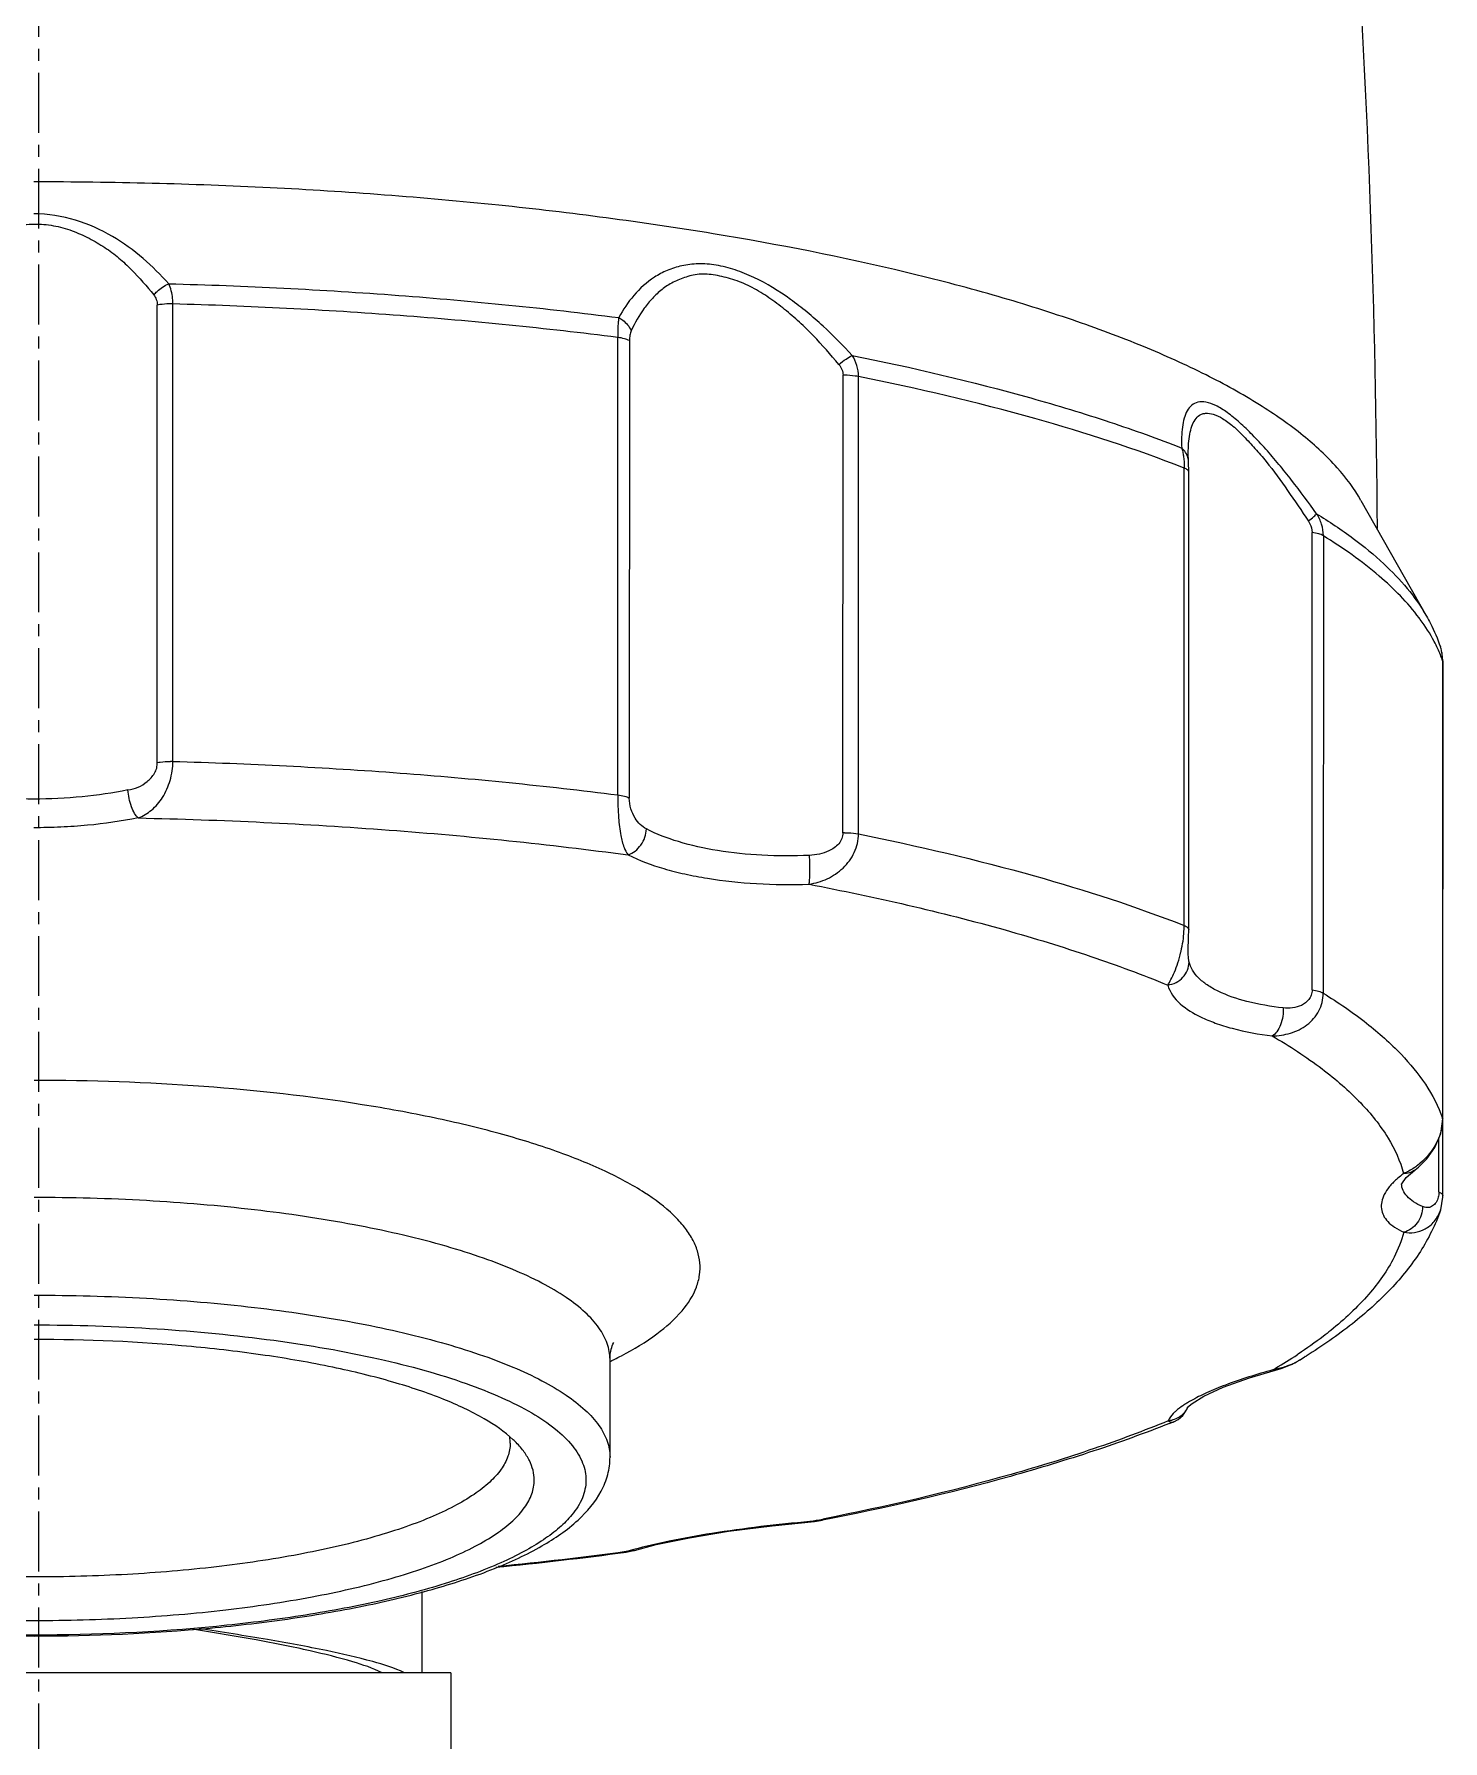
# Model space of a CAD drawing. Header units: millimetres. Extents: x 1035 to 2065, y 1005 to 1731.
# Drawn here: x 1744.28 to 1773.65, y 1383.72 to 1419.31 of the extents above; entities that cross this region are included whole.
import ezdxf

# ---------------------------------------------------------------- set-up
doc = ezdxf.new("R2010")
doc.units = ezdxf.units.MM
doc.linetypes.add('CENTER', pattern=[2, 1.25, -0.25, 0.25, -0.25])
doc.layers.add('center', color=1, linetype='CENTER')

msp = doc.modelspace()

# ---------------------------------------------------------------- linework, layer by layer
at = {"color": 9, "linetype": 'Continuous'}
for p, q in [((1746.85, 1404.125), (1746.851, 1413.663)), ((1747.175, 1404.148), (1747.176, 1413.686)), ((1756.449, 1403.449), (1756.45, 1412.987)), ((1756.692, 1412.922), (1756.691, 1403.384)), ((1761.145, 1402.661), (1761.146, 1412.199)), ((1761.468, 1402.635), (1761.469, 1412.173)), ((1768.259, 1400.726), (1768.26, 1410.264)), ((1770.924, 1399.383), (1770.925, 1408.921)), ((1771.159, 1408.853), (1771.158, 1399.315)), ((1773.647, 1406.246), (1773.646, 1396.708)), ((1773.649, 1406.232), (1773.647, 1406.246)), ((1773.646, 1396.708), (1773.648, 1396.694)), ((1773.567, 1395.17), (1773.567, 1396.297)), ((1756.294, 1391.637), (1756.309, 1391.644)), ((1770.634, 1391.789), (1770.619, 1391.779)), ((1770.177, 1391.46), (1770.103, 1391.459)), ((1760.719, 1388.324), (1760.457, 1388.297)), ((1760.463, 1388.289), (1760.457, 1388.297)), ((1756.686, 1387.684), (1756.624, 1387.676)), ((1756.686, 1387.684), (1756.625, 1387.659)), ((1756.8, 1387.697), (1756.686, 1387.684))]:
    msp.add_line(p, q, dxfattribs=at)
at = {"color": 7, "linetype": 'Continuous'}
for p, q in [((1768.348, 1410.409), (1768.343, 1410.568)), ((1768.344, 1410.562), (1768.344, 1410.57)), ((1768.348, 1410.409), (1768.348, 1410.409)), ((1768.35, 1410.358), (1768.348, 1410.409)), ((1768.353, 1410.21), (1768.35, 1410.358)), ((1768.352, 1400.644), (1768.353, 1410.21)), ((1771.943, 1409.591), (1773.307, 1407.179)), ((1773.598, 1406.542), (1773.599, 1406.539)), ((1773.649, 1406.232), (1773.628, 1406.434)), ((1773.648, 1396.694), (1773.649, 1406.232)), ((1768.343, 1400.206), (1768.35, 1400.477)), ((1768.35, 1400.477), (1768.352, 1400.644)), ((1768.342, 1400.149), (1768.343, 1400.206)), ((1773.65, 1395.092), (1773.651, 1396.694)), ((1772.888, 1395.471), (1773.067, 1395.626)), ((1773.071, 1395.629), (1773.067, 1395.626)), ((1773.605, 1394.797), (1773.65, 1395.059)), ((1773.65, 1395.059), (1773.65, 1395.092)), ((1773.6, 1394.786), (1773.604, 1394.797)), ((1756.289, 1389.643), (1756.289, 1391.678)), ((1769.623, 1391.296), (1770.279, 1391.49)), ((1770.279, 1391.49), (1770.508, 1391.58)), ((1770.508, 1391.58), (1770.674, 1391.671)), ((1770.674, 1391.671), (1770.658, 1391.661)), ((1770.675, 1391.671), (1770.658, 1391.661)), ((1770.177, 1391.46), (1770.177, 1391.46)), ((1768.329, 1390.679), (1768.33, 1390.68)), ((1768.043, 1390.38), (1768.044, 1390.381)), ((1760.55, 1388.298), (1760.722, 1388.324)), ((1760.722, 1388.325), (1760.719, 1388.324)), ((1756.624, 1387.658), (1756.753, 1387.684)), ((1756.753, 1387.684), (1756.8, 1387.697)), ((1756.8, 1387.697), (1756.8, 1387.697)), ((1752.373, 1385.146), (1752.373, 1386.841)), ((1752.974, 1385.146), (1735.774, 1385.146)), ((1752.974, 1385.146), (1752.974, 1374.734))]:
    msp.add_line(p, q, dxfattribs=at)
for points in [[(1773.071, 1395.629), (1773.142, 1395.686), (1773.316, 1395.859), (1773.482, 1396.095), (1773.605, 1396.388), (1773.648, 1396.694)], [(1772.792, 1395.338), (1772.794, 1395.342), (1772.888, 1395.471)], [(1768.33, 1390.68), (1768.422, 1390.762), (1768.669, 1390.913), (1769.071, 1391.097), (1769.623, 1391.296)], [(1768.043, 1390.38), (1768.133, 1390.427), (1768.228, 1390.509), (1768.289, 1390.591), (1768.319, 1390.651), (1768.332, 1390.682)], [(1756.8, 1387.697), (1757.251, 1387.816), (1757.946, 1387.961), (1758.761, 1388.095), (1759.667, 1388.211), (1760.55, 1388.298)]]:
    msp.add_lwpolyline(points, dxfattribs=at)
for centre, radius, start, end in [((1547.756, 1407.513), 224.536, 0.38043, 7.18149), ((1769.9, 1392.922), 1.471, 293.7628, 299.7746), ((1769.946, 1392.839), 1.376, 299.8278, 301.1778), ((1769.994, 1392.763), 1.287, 301.9122, 307), ((1764.039, 1402.594), 12.78, 301.2829, 301.9353), ((1770.029, 1392.714), 1.226, 307.0358, 308.142), ((1769.803, 1393.192), 1.759, 279.8205, 282.1174), ((1753.414, 1389.931), 0.795, 0.0189, 8.9561), ((1758.717, 1413.511), 24.94, 291.7353, 291.9607), ((1752.78, 1388.415), 2.179, 45.3817, 46.7829), ((1745.836, 1468.816), 81.871, 275.65861, 277.57253)]:
    msp.add_arc(centre, radius, start, end, dxfattribs=at)
at = {"color": 9, "linetype": 'Continuous'}
for centre, radius, start, end in [((1747.127, 1411.913), 1.774, 88.4141, 90.0001), ((1761.178, 1410.383), 1.817, 90.0111, 91.0023), ((1769.778, 1404.607), 4.222, 36.3009, 36.847), ((1770.957, 1405.297), 2.852, 19.4311, 24.8383), ((1772.839, 1406.274), 0.805, 17.6928, 19.2086), ((1772.801, 1406.263), 0.844, 10.6606, 17.6501), ((1772.769, 1406.256), 0.878, 9.3659, 10.6977), ((1772.72, 1406.249), 0.927, 2.2667, 9.3122), ((1772.674, 1406.246), 0.973, 359.9985, 2.3114), ((1747.126, 1402.377), 1.771, 88.4138, 90.0022), ((1761.176, 1400.888), 1.773, 89.9971, 91.0128), ((1765.87, 1400.754), 2.389, 357.5675, 359.3354), ((1765.733, 1400.759), 2.526, 353.0877, 357.5692), ((1772.68, 1396.708), 0.966, 359.2087, 359.9765), ((1752.666, 1399.12), 8.316, 295.9788, 296.5135), ((1752.868, 1398.717), 7.865, 296.5108, 297.7296), ((1763.703, 1402.378), 12.657, 300.3749, 300.6801), ((1764.372, 1401.272), 11.364, 300.6243, 303.3474), ((1749.21, 1446.782), 59.556, 280.88506, 281.14667), ((1745.876, 1467.91), 80.95, 275.73204, 277.62975), ((1758.909, 1380.072), 7.931, 105.5264, 106.2844)]:
    msp.add_arc(centre, radius, start, end, dxfattribs=at)
at = {"color": 7, "linetype": 'Continuous'}
for points, knots in [([(1771.944, 1409.59), (1771.806, 1409.834), (1771.44, 1410.323), (1770.718, 1410.987), (1769.795, 1411.629), (1768.676, 1412.245), (1767.371, 1412.831), (1765.886, 1413.382), (1764.235, 1413.896), (1761.748, 1414.544), (1758.315, 1415.217), (1753.885, 1415.796), (1749.158, 1416.151), (1745.922, 1416.231), (1744.28, 1416.231)], [0, 0, 0, 0, 0.028903, 0.062245, 0.100641, 0.144367, 0.19347, 0.24784, 0.307254, 0.371403, 0.512311, 0.66695, 0.831063, 1, 1, 1, 1]), ([(1773.307, 1407.179), (1773.337, 1407.128), (1773.448, 1406.921), (1773.541, 1406.705), (1773.599, 1406.539)], [0, 0, 0, 0, 0.252271, 1, 1, 1, 1]), ([(1773.6, 1394.786), (1773.497, 1394.486), (1773.201, 1393.899), (1772.565, 1393.109), (1771.753, 1392.384), (1771.132, 1391.955), (1770.799, 1391.748)], [0, 0, 0, 0, 0.226169, 0.463515, 0.719936, 1, 1, 1, 1]), ([(1754.272, 1390.003), (1754.091, 1390.173), (1753.624, 1390.493), (1752.774, 1390.885), (1751.714, 1391.237), (1750.467, 1391.539), (1749.064, 1391.782), (1746.99, 1392.025), (1745.379, 1392.095), (1744.285, 1392.095)], [0, 0, 0, 0, 0.071957, 0.162284, 0.270593, 0.395208, 0.533667, 0.682935, 1, 1, 1, 1]), ([(1756.289, 1391.678), (1756.289, 1391.751), (1756.304, 1391.872), (1756.344, 1391.987), (1756.367, 1392.03)], [0, 0, 0, 0, 0.599163, 1, 1, 1, 1]), ([(1770.493, 1391.575), (1770.467, 1391.564), (1770.363, 1391.521), (1770.254, 1391.49), (1770.172, 1391.472)], [0, 0, 0, 0, 0.251691, 1, 1, 1, 1]), ([(1767.952, 1390.344), (1767.432, 1390.137), (1766.335, 1389.741), (1763.935, 1389.015), (1762.035, 1388.581), (1760.719, 1388.324)], [0, 0, 0, 0, 0.223386, 0.465215, 1, 1, 1, 1]), ([(1744.293, 1387.143), (1743.647, 1387.143), (1742.378, 1387.177), (1740.537, 1387.331), (1738.838, 1387.581), (1737.547, 1387.871), (1736.639, 1388.15), (1736.059, 1388.368), (1735.557, 1388.6), (1735.137, 1388.845), (1734.803, 1389.101), (1734.558, 1389.368), (1734.404, 1389.645), (1734.368, 1389.841), (1734.368, 1389.933)], [0, 0, 0, 0, 0.179604, 0.352869, 0.513772, 0.656903, 0.720412, 0.777953, 0.829244, 0.874168, 0.912867, 0.945855, 0.974255, 1, 1, 1, 1]), ([(1754.209, 1389.931), (1754.209, 1389.839), (1754.173, 1389.643), (1754.02, 1389.366), (1753.774, 1389.099), (1753.441, 1388.844), (1753.022, 1388.599), (1752.52, 1388.366), (1751.94, 1388.149), (1751.033, 1387.87), (1749.743, 1387.581), (1748.046, 1387.331), (1746.206, 1387.177), (1744.938, 1387.143), (1744.293, 1387.143)], [0, 0, 0, 0, 0.025751, 0.054155, 0.087146, 0.125844, 0.170764, 0.222049, 0.279583, 0.343084, 0.486199, 0.647095, 0.820367, 1, 1, 1, 1]), ([(1754.709, 1389.163), (1754.709, 1389.232), (1754.691, 1389.372), (1754.613, 1389.578), (1754.484, 1389.78), (1754.373, 1389.905), (1754.31, 1389.966)], [0, 0, 0, 0, 0.222666, 0.457288, 0.713942, 1, 1, 1, 1]), ([(1755.622, 1388.327), (1755.812, 1388.502), (1756.066, 1388.801), (1756.256, 1389.272), (1756.289, 1389.52), (1756.289, 1389.643)], [0, 0, 0, 0, 0.511919, 0.756242, 1, 1, 1, 1]), ([(1733.868, 1389.166), (1733.868, 1389.068), (1733.906, 1388.863), (1734.067, 1388.571), (1734.325, 1388.291), (1734.676, 1388.023), (1735.116, 1387.765), (1735.644, 1387.521), (1736.254, 1387.292), (1737.208, 1386.999), (1738.564, 1386.695), (1740.348, 1386.433), (1742.282, 1386.271), (1743.614, 1386.235), (1744.293, 1386.235)], [0, 0, 0, 0, 0.025745, 0.054146, 0.087136, 0.125836, 0.17076, 0.222052, 0.279593, 0.343101, 0.486231, 0.647133, 0.820397, 1, 1, 1, 1]), ([(1744.293, 1386.235), (1744.97, 1386.235), (1746.302, 1386.271), (1748.235, 1386.432), (1750.018, 1386.695), (1751.373, 1386.999), (1752.326, 1387.291), (1752.935, 1387.52), (1753.462, 1387.764), (1753.902, 1388.021), (1754.253, 1388.29), (1754.51, 1388.569), (1754.671, 1388.861), (1754.709, 1389.066), (1754.709, 1389.163)], [0, 0, 0, 0, 0.179634, 0.352907, 0.513804, 0.656921, 0.720422, 0.777956, 0.829241, 0.87416, 0.912857, 0.945846, 0.97425, 1, 1, 1, 1]), ([(1732.955, 1388.33), (1733.182, 1388.121), (1733.745, 1387.738), (1734.747, 1387.277), (1735.963, 1386.874), (1737.373, 1386.534), (1738.949, 1386.26), (1741.27, 1385.988), (1743.071, 1385.911), (1744.293, 1385.911)], [0, 0, 0, 0, 0.078587, 0.171884, 0.28074, 0.404572, 0.54133, 0.688331, 1, 1, 1, 1]), ([(1744.293, 1385.911), (1745.515, 1385.911), (1747.314, 1385.988), (1749.633, 1386.26), (1751.208, 1386.533), (1752.616, 1386.873), (1753.831, 1387.275), (1754.832, 1387.736), (1755.395, 1388.119), (1755.622, 1388.327)], [0, 0, 0, 0, 0.311692, 0.458687, 0.595436, 0.719257, 0.828107, 0.921403, 1, 1, 1, 1]), ([(1751.538, 1385.146), (1751.343, 1385.242), (1750.844, 1385.409), (1749.965, 1385.626), (1748.848, 1385.845), (1748.029, 1385.984), (1747.587, 1386.056)], [0, 0, 0, 0, 0.160424, 0.386326, 0.669525, 1, 1, 1, 1]), ([(1752.005, 1385.146), (1751.793, 1385.244), (1751.252, 1385.415), (1750.296, 1385.631), (1749.084, 1385.852), (1748.196, 1385.993), (1747.717, 1386.066)], [0, 0, 0, 0, 0.159717, 0.385612, 0.669549, 1, 1, 1, 1])]:
    msp.add_open_spline(points, degree=3, knots=knots, dxfattribs=at)
at = {"color": 9, "linetype": 'Continuous'}
for points, knots in [([(1741.78, 1413.877), (1741.93, 1414.056), (1742.16, 1414.325), (1742.51, 1414.647), (1742.805, 1414.869), (1743.128, 1415.067), (1743.486, 1415.225), (1743.874, 1415.326), (1744.281, 1415.364), (1744.688, 1415.332), (1745.074, 1415.223), (1745.429, 1415.062), (1745.757, 1414.872), (1746.052, 1414.65), (1746.399, 1414.323), (1746.631, 1414.057), (1746.779, 1413.877)], [0, 0, 0, 0, 0.116434, 0.176318, 0.237579, 0.300491, 0.365314, 0.432084, 0.500141, 0.568188, 0.634837, 0.699629, 0.762554, 0.823749, 0.883638, 1, 1, 1, 1]), ([(1747.09, 1414.108), (1746.923, 1414.294), (1746.56, 1414.657), (1745.916, 1415.125), (1745.149, 1415.474), (1744.573, 1415.566), (1744.28, 1415.566)], [0, 0, 0, 0, 0.230152, 0.47185, 0.730089, 1, 1, 1, 1]), ([(1761.339, 1412.612), (1761.143, 1412.823), (1760.735, 1413.238), (1760.06, 1413.799), (1759.435, 1414.186), (1758.905, 1414.404), (1758.513, 1414.504), (1758.137, 1414.533), (1757.791, 1414.493), (1757.482, 1414.396), (1757.13, 1414.207), (1756.77, 1413.882), (1756.56, 1413.565), (1756.47, 1413.402)], [0, 0, 0, 0, 0.145576, 0.293914, 0.443111, 0.514759, 0.583242, 0.646628, 0.704408, 0.758247, 0.809314, 0.90564, 1, 1, 1, 1]), ([(1761.061, 1412.424), (1760.887, 1412.627), (1760.625, 1412.933), (1760.241, 1413.31), (1759.931, 1413.576), (1759.605, 1413.821), (1759.262, 1414.034), (1758.902, 1414.19), (1758.595, 1414.269), (1758.357, 1414.305), (1758.188, 1414.312), (1758.027, 1414.292), (1757.879, 1414.249), (1757.74, 1414.197), (1757.608, 1414.14), (1757.484, 1414.072), (1757.372, 1413.991), (1757.269, 1413.901), (1757.142, 1413.772), (1756.941, 1413.528), (1756.809, 1413.29), (1756.731, 1413.127)], [0, 0, 0, 0, 0.145291, 0.218916, 0.293032, 0.367227, 0.440864, 0.512205, 0.580184, 0.612458, 0.643107, 0.672108, 0.699984, 0.726976, 0.753061, 0.778441, 0.803465, 0.828313, 0.852973, 0.901841, 1, 1, 1, 1]), ([(1746.779, 1413.877), (1746.8, 1413.902), (1746.89, 1413.995), (1747, 1414.071), (1747.09, 1414.108)], [0, 0, 0, 0, 0.252925, 1, 1, 1, 1]), ([(1747.176, 1413.686), (1747.176, 1413.725), (1747.17, 1413.869), (1747.136, 1414.014), (1747.09, 1414.108)], [0, 0, 0, 0, 0.271453, 1, 1, 1, 1]), ([(1747.09, 1414.108), (1748.69, 1414.065), (1751.823, 1413.908), (1754.946, 1413.597), (1756.47, 1413.402)], [0, 0, 0, 0, 0.510184, 1, 1, 1, 1]), ([(1746.779, 1413.877), (1746.802, 1413.848), (1746.838, 1413.779), (1746.851, 1413.703), (1746.851, 1413.663)], [0, 0, 0, 0, 0.482697, 1, 1, 1, 1]), ([(1747.127, 1413.687), (1747.103, 1413.687), (1747.01, 1413.685), (1746.918, 1413.676), (1746.851, 1413.663)], [0, 0, 0, 0, 0.262876, 1, 1, 1, 1]), ([(1756.45, 1412.987), (1754.943, 1413.179), (1751.856, 1413.486), (1748.757, 1413.642), (1747.176, 1413.686)], [0, 0, 0, 0, 0.489974, 1, 1, 1, 1]), ([(1756.47, 1413.402), (1756.466, 1413.372), (1756.453, 1413.235), (1756.45, 1413.096), (1756.45, 1412.987)], [0, 0, 0, 0, 0.214027, 1, 1, 1, 1]), ([(1756.47, 1413.402), (1756.499, 1413.386), (1756.606, 1413.317), (1756.694, 1413.214), (1756.731, 1413.127)], [0, 0, 0, 0, 0.259063, 1, 1, 1, 1]), ([(1756.692, 1412.922), (1756.661, 1412.94), (1756.58, 1412.967), (1756.498, 1412.981), (1756.45, 1412.987)], [0, 0, 0, 0, 0.429019, 1, 1, 1, 1]), ([(1756.731, 1413.127), (1756.719, 1413.097), (1756.702, 1413.029), (1756.693, 1412.959), (1756.692, 1412.922)], [0, 0, 0, 0, 0.466291, 1, 1, 1, 1]), ([(1761.061, 1412.424), (1761.108, 1412.465), (1761.197, 1412.533), (1761.293, 1412.592), (1761.339, 1412.612)], [0, 0, 0, 0, 0.558432, 1, 1, 1, 1]), ([(1761.469, 1412.173), (1761.469, 1412.251), (1761.447, 1412.406), (1761.381, 1412.548), (1761.339, 1412.612)], [0, 0, 0, 0, 0.507799, 1, 1, 1, 1]), ([(1761.339, 1412.612), (1762.588, 1412.361), (1764.393, 1411.941), (1766.672, 1411.249), (1767.714, 1410.876), (1768.207, 1410.681)], [0, 0, 0, 0, 0.53533, 0.777116, 1, 1, 1, 1]), ([(1761.061, 1412.424), (1761.087, 1412.393), (1761.13, 1412.322), (1761.146, 1412.24), (1761.146, 1412.199)], [0, 0, 0, 0, 0.501623, 1, 1, 1, 1]), ([(1761.469, 1412.173), (1761.447, 1412.177), (1761.351, 1412.193), (1761.253, 1412.199), (1761.178, 1412.199)], [0, 0, 0, 0, 0.230206, 1, 1, 1, 1]), ([(1768.26, 1410.264), (1767.241, 1410.664), (1764.996, 1411.388), (1762.703, 1411.924), (1761.469, 1412.173)], [0, 0, 0, 0, 0.465138, 1, 1, 1, 1]), ([(1771.019, 1409.312), (1770.85, 1409.548), (1770.592, 1409.895), (1770.234, 1410.341), (1769.963, 1410.658), (1769.692, 1410.95), (1769.426, 1411.207), (1769.172, 1411.416), (1768.938, 1411.566), (1768.729, 1411.646), (1768.548, 1411.651), (1768.406, 1411.58), (1768.311, 1411.455), (1768.25, 1411.297), (1768.215, 1411.112), (1768.201, 1410.903), (1768.204, 1410.757), (1768.207, 1410.681)], [0, 0, 0, 0, 0.190376, 0.283529, 0.375027, 0.463331, 0.545105, 0.617657, 0.678786, 0.726337, 0.762651, 0.794084, 0.826644, 0.863148, 0.904269, 0.950069, 1, 1, 1, 1]), ([(1768.343, 1410.572), (1768.344, 1410.641), (1768.348, 1410.774), (1768.371, 1410.963), (1768.412, 1411.13), (1768.475, 1411.269), (1768.556, 1411.357), (1768.637, 1411.397), (1768.735, 1411.415), (1768.885, 1411.389), (1769.078, 1411.294), (1769.29, 1411.134), (1769.51, 1410.92), (1769.739, 1410.67), (1770.054, 1410.302), (1770.422, 1409.793), (1770.705, 1409.371), (1770.849, 1409.159)], [0, 0, 0, 0, 0.049882, 0.095857, 0.136734, 0.172864, 0.204958, 0.220619, 0.237121, 0.27607, 0.327067, 0.391104, 0.466225, 0.548198, 0.634536, 0.815259, 1, 1, 1, 1]), ([(1768.207, 1410.681), (1768.21, 1410.671), (1768.222, 1410.63), (1768.231, 1410.588), (1768.236, 1410.556)], [0, 0, 0, 0, 0.236248, 1, 1, 1, 1]), ([(1768.236, 1410.556), (1768.238, 1410.544), (1768.246, 1410.494), (1768.252, 1410.444), (1768.255, 1410.406)], [0, 0, 0, 0, 0.239377, 1, 1, 1, 1]), ([(1768.255, 1410.406), (1768.255, 1410.394), (1768.258, 1410.347), (1768.26, 1410.3), (1768.26, 1410.264)], [0, 0, 0, 0, 0.244009, 1, 1, 1, 1]), ([(1768.348, 1410.409), (1768.347, 1410.425), (1768.339, 1410.489), (1768.313, 1410.551), (1768.287, 1410.591)], [0, 0, 0, 0, 0.245445, 1, 1, 1, 1]), ([(1768.353, 1410.182), (1768.353, 1410.199), (1768.334, 1410.225), (1768.298, 1410.248), (1768.274, 1410.259), (1768.26, 1410.264)], [0, 0, 0, 0, 0.380921, 0.657228, 1, 1, 1, 1]), ([(1770.849, 1409.159), (1770.887, 1409.189), (1770.938, 1409.231), (1770.994, 1409.283), (1771.013, 1409.303), (1771.019, 1409.312)], [0, 0, 0, 0, 0.638752, 0.859732, 1, 1, 1, 1]), ([(1771.019, 1409.312), (1771.281, 1409.151), (1771.767, 1408.826), (1772.579, 1408.16), (1773.077, 1407.587), (1773.307, 1407.179)], [0, 0, 0, 0, 0.292046, 0.554787, 1, 1, 1, 1]), ([(1771.159, 1408.853), (1771.159, 1408.934), (1771.134, 1409.096), (1771.063, 1409.244), (1771.019, 1409.312)], [0, 0, 0, 0, 0.496249, 1, 1, 1, 1]), ([(1770.849, 1409.159), (1770.861, 1409.141), (1770.902, 1409.068), (1770.925, 1408.984), (1770.925, 1408.921)], [0, 0, 0, 0, 0.254215, 1, 1, 1, 1]), ([(1771.159, 1408.853), (1771.129, 1408.872), (1771.052, 1408.899), (1770.972, 1408.915), (1770.925, 1408.921)], [0, 0, 0, 0, 0.424662, 1, 1, 1, 1]), ([(1773.157, 1407.139), (1772.915, 1407.461), (1772.289, 1408.092), (1771.566, 1408.601), (1771.159, 1408.853)], [0, 0, 0, 0, 0.456232, 1, 1, 1, 1]), ([(1773.545, 1406.495), (1773.522, 1406.547), (1773.416, 1406.76), (1773.287, 1406.961), (1773.18, 1407.107)], [0, 0, 0, 0, 0.240341, 1, 1, 1, 1]), ([(1746.24, 1403.553), (1746.312, 1403.566), (1746.457, 1403.597), (1746.615, 1403.701), (1746.725, 1403.806), (1746.797, 1403.899), (1746.846, 1404.007), (1746.852, 1404.087), (1746.85, 1404.125)], [0, 0, 0, 0, 0.240109, 0.486429, 0.612857, 0.742375, 0.872499, 1, 1, 1, 1]), ([(1746.456, 1402.968), (1746.555, 1403.008), (1746.751, 1403.124), (1746.983, 1403.399), (1747.134, 1403.751), (1747.178, 1404.015), (1747.175, 1404.148)], [0, 0, 0, 0, 0.219346, 0.460068, 0.726647, 1, 1, 1, 1]), ([(1746.85, 1404.125), (1746.87, 1404.129), (1746.962, 1404.143), (1747.055, 1404.149), (1747.126, 1404.149)], [0, 0, 0, 0, 0.229825, 1, 1, 1, 1]), ([(1747.175, 1404.148), (1748.756, 1404.104), (1751.854, 1403.947), (1754.942, 1403.641), (1756.449, 1403.449)], [0, 0, 0, 0, 0.510026, 1, 1, 1, 1]), ([(1746.24, 1403.553), (1745.924, 1403.488), (1745.272, 1403.394), (1744.279, 1403.347), (1743.285, 1403.394), (1742.633, 1403.488), (1742.317, 1403.553)], [0, 0, 0, 0, 0.244978, 0.499959, 0.754962, 1, 1, 1, 1]), ([(1746.456, 1402.968), (1746.425, 1402.994), (1746.369, 1403.07), (1746.282, 1403.263), (1746.247, 1403.434), (1746.24, 1403.553)], [0, 0, 0, 0, 0.19091, 0.438268, 1, 1, 1, 1]), ([(1756.449, 1403.449), (1756.449, 1403.29), (1756.459, 1403.006), (1756.501, 1402.639), (1756.565, 1402.376), (1756.63, 1402.245), (1756.666, 1402.199)], [0, 0, 0, 0, 0.371634, 0.663253, 0.862934, 1, 1, 1, 1]), ([(1756.449, 1403.449), (1756.496, 1403.443), (1756.579, 1403.428), (1756.659, 1403.401), (1756.691, 1403.384)], [0, 0, 0, 0, 0.570967, 1, 1, 1, 1]), ([(1757.048, 1402.739), (1757.002, 1402.764), (1756.91, 1402.828), (1756.798, 1402.972), (1756.715, 1403.16), (1756.69, 1403.307), (1756.691, 1403.384)], [0, 0, 0, 0, 0.203469, 0.432258, 0.700639, 1, 1, 1, 1]), ([(1746.456, 1402.968), (1746.105, 1402.9), (1745.567, 1402.822), (1744.838, 1402.772), (1744.466, 1402.765), (1744.279, 1402.765)], [0, 0, 0, 0, 0.489847, 0.743652, 1, 1, 1, 1]), ([(1746.456, 1402.968), (1748.202, 1402.93), (1751.614, 1402.769), (1755.013, 1402.421), (1756.666, 1402.198)], [0, 0, 0, 0, 0.5114, 1, 1, 1, 1]), ([(1756.666, 1402.198), (1756.772, 1402.233), (1756.963, 1402.392), (1757.043, 1402.621), (1757.048, 1402.739)], [0, 0, 0, 0, 0.486383, 1, 1, 1, 1]), ([(1760.446, 1402.187), (1760.116, 1402.173), (1759.475, 1402.175), (1758.558, 1402.267), (1757.748, 1402.445), (1757.26, 1402.629), (1757.048, 1402.739)], [0, 0, 0, 0, 0.285082, 0.552953, 0.79369, 1, 1, 1, 1]), ([(1760.439, 1401.586), (1760.569, 1401.608), (1760.826, 1401.683), (1761.164, 1401.908), (1761.403, 1402.236), (1761.47, 1402.504), (1761.468, 1402.635)], [0, 0, 0, 0, 0.248763, 0.499658, 0.752374, 1, 1, 1, 1]), ([(1761.145, 1402.661), (1761.143, 1402.619), (1761.129, 1402.535), (1761.04, 1402.389), (1760.928, 1402.319), (1760.853, 1402.28)], [0, 0, 0, 0, 0.246942, 0.496362, 1, 1, 1, 1]), ([(1761.177, 1402.661), (1761.202, 1402.661), (1761.3, 1402.659), (1761.398, 1402.649), (1761.468, 1402.635)], [0, 0, 0, 0, 0.263915, 1, 1, 1, 1]), ([(1761.468, 1402.635), (1762.702, 1402.386), (1764.995, 1401.85), (1767.239, 1401.126), (1768.259, 1400.726)], [0, 0, 0, 0, 0.534862, 1, 1, 1, 1]), ([(1756.666, 1402.198), (1756.904, 1402.08), (1757.297, 1401.935), (1757.856, 1401.794), (1758.498, 1401.673), (1759.364, 1401.581), (1760.073, 1401.573), (1760.439, 1401.586)], [0, 0, 0, 0, 0.206864, 0.323954, 0.448468, 0.715496, 1, 1, 1, 1]), ([(1760.439, 1401.586), (1760.445, 1401.617), (1760.453, 1401.699), (1760.458, 1401.842), (1760.456, 1402.011), (1760.45, 1402.129), (1760.446, 1402.187)], [0, 0, 0, 0, 0.158513, 0.409457, 0.710558, 1, 1, 1, 1]), ([(1760.439, 1401.586), (1761.812, 1401.322), (1763.788, 1400.873), (1766.268, 1400.115), (1767.389, 1399.701), (1767.915, 1399.485)], [0, 0, 0, 0, 0.539483, 0.780388, 1, 1, 1, 1]), ([(1768.259, 1400.726), (1768.272, 1400.721), (1768.297, 1400.709), (1768.333, 1400.687), (1768.352, 1400.661), (1768.352, 1400.644)], [0, 0, 0, 0, 0.339964, 0.617974, 1, 1, 1, 1]), ([(1768.191, 1400.175), (1768.196, 1400.198), (1768.216, 1400.291), (1768.232, 1400.384), (1768.241, 1400.455)], [0, 0, 0, 0, 0.244513, 1, 1, 1, 1]), ([(1767.915, 1399.485), (1767.94, 1399.521), (1767.99, 1399.609), (1768.063, 1399.763), (1768.135, 1399.955), (1768.174, 1400.098), (1768.191, 1400.175)], [0, 0, 0, 0, 0.177872, 0.405672, 0.68215, 1, 1, 1, 1]), ([(1768.36, 1399.963), (1768.357, 1399.975), (1768.346, 1400.036), (1768.343, 1400.099), (1768.343, 1400.148)], [0, 0, 0, 0, 0.202445, 1, 1, 1, 1]), ([(1767.915, 1399.485), (1767.975, 1399.493), (1768.093, 1399.529), (1768.238, 1399.638), (1768.336, 1399.789), (1768.36, 1399.906), (1768.36, 1399.963)], [0, 0, 0, 0, 0.255967, 0.509403, 0.757476, 1, 1, 1, 1]), ([(1770.323, 1399.007), (1770.068, 1399.037), (1769.605, 1399.115), (1769.072, 1399.291), (1768.742, 1399.475), (1768.559, 1399.621), (1768.428, 1399.783), (1768.375, 1399.903), (1768.36, 1399.963)], [0, 0, 0, 0, 0.337131, 0.614446, 0.729809, 0.830635, 0.919293, 1, 1, 1, 1]), ([(1767.915, 1399.485), (1767.997, 1399.178), (1768.413, 1398.891), (1768.914, 1398.684), (1769.411, 1398.53), (1769.812, 1398.459), (1770.094, 1398.424)], [0, 0, 0, 0, 0.380597, 0.512728, 0.660004, 1, 1, 1, 1]), ([(1770.094, 1398.424), (1770.222, 1398.426), (1770.479, 1398.462), (1770.83, 1398.634), (1771.049, 1398.882), (1771.141, 1399.122), (1771.157, 1399.251), (1771.158, 1399.315)], [0, 0, 0, 0, 0.250931, 0.500815, 0.749211, 0.874334, 1, 1, 1, 1]), ([(1770.924, 1399.383), (1770.925, 1399.346), (1770.913, 1399.274), (1770.847, 1399.151), (1770.708, 1399.05), (1770.517, 1399), (1770.387, 1399.002), (1770.323, 1399.007)], [0, 0, 0, 0, 0.137753, 0.268713, 0.516731, 0.759121, 1, 1, 1, 1]), ([(1770.924, 1399.383), (1770.971, 1399.377), (1771.05, 1399.361), (1771.128, 1399.333), (1771.158, 1399.315)], [0, 0, 0, 0, 0.575322, 1, 1, 1, 1]), ([(1771.158, 1399.315), (1771.47, 1399.122), (1772.04, 1398.73), (1772.954, 1397.926), (1773.47, 1397.207), (1773.646, 1396.708)], [0, 0, 0, 0, 0.301155, 0.565701, 1, 1, 1, 1]), ([(1770.323, 1399.007), (1770.326, 1398.949), (1770.32, 1398.829), (1770.276, 1398.659), (1770.202, 1398.517), (1770.131, 1398.446), (1770.094, 1398.424)], [0, 0, 0, 0, 0.26766, 0.550271, 0.803717, 1, 1, 1, 1]), ([(1770.094, 1398.424), (1770.452, 1398.214), (1771.102, 1397.792), (1771.925, 1397.083), (1772.517, 1396.348), (1772.762, 1395.814), (1772.833, 1395.554)], [0, 0, 0, 0, 0.306963, 0.57225, 0.800357, 1, 1, 1, 1]), ([(1756.527, 1391.755), (1756.784, 1391.89), (1757.238, 1392.162), (1757.784, 1392.638), (1758.072, 1393.081), (1758.165, 1393.435), (1758.172, 1393.692), (1758.119, 1393.949), (1758.007, 1394.202), (1757.838, 1394.451), (1757.521, 1394.794), (1756.975, 1395.202), (1756.149, 1395.641), (1755.131, 1396.047), (1753.936, 1396.414), (1752.583, 1396.736), (1750.535, 1397.109), (1747.753, 1397.416), (1745.464, 1397.497), (1744.284, 1397.497)], [0, 0, 0, 0, 0.049239, 0.089497, 0.122296, 0.136955, 0.151196, 0.165697, 0.181099, 0.197926, 0.216563, 0.260153, 0.312954, 0.375067, 0.446036, 0.525093, 0.611195, 0.799535, 1, 1, 1, 1]), ([(1773.646, 1396.695), (1773.643, 1396.5), (1773.524, 1396.121), (1773.266, 1395.833), (1773.12, 1395.721)], [0, 0, 0, 0, 0.514872, 1, 1, 1, 1]), ([(1772.685, 1395.433), (1772.63, 1395.384), (1772.534, 1395.287), (1772.427, 1395.128), (1772.369, 1394.972), (1772.362, 1394.82), (1772.406, 1394.675), (1772.502, 1394.541), (1772.649, 1394.423), (1772.768, 1394.359), (1772.835, 1394.329)], [0, 0, 0, 0, 0.156285, 0.287902, 0.40089, 0.503294, 0.604758, 0.715655, 0.845539, 1, 1, 1, 1]), ([(1772.833, 1395.554), (1772.82, 1395.544), (1772.769, 1395.506), (1772.72, 1395.465), (1772.685, 1395.433)], [0, 0, 0, 0, 0.260592, 1, 1, 1, 1]), ([(1773.12, 1395.721), (1773.097, 1395.704), (1773.007, 1395.639), (1772.909, 1395.585), (1772.833, 1395.554)], [0, 0, 0, 0, 0.262185, 1, 1, 1, 1]), ([(1773.067, 1395.626), (1773.034, 1395.602), (1772.959, 1395.564), (1772.875, 1395.553), (1772.833, 1395.554)], [0, 0, 0, 0, 0.493107, 1, 1, 1, 1]), ([(1756.289, 1391.678), (1756.289, 1391.79), (1756.245, 1392.027), (1756.059, 1392.363), (1755.763, 1392.685), (1755.359, 1392.995), (1754.851, 1393.291), (1754.244, 1393.572), (1753.542, 1393.836), (1752.443, 1394.173), (1750.882, 1394.523), (1748.827, 1394.826), (1746.6, 1395.012), (1745.065, 1395.054), (1744.284, 1395.054)], [0, 0, 0, 0, 0.025746, 0.054144, 0.087136, 0.125833, 0.170759, 0.222049, 0.27959, 0.343099, 0.486232, 0.647135, 0.820395, 1, 1, 1, 1]), ([(1773.225, 1394.866), (1773.16, 1394.894), (1773.046, 1394.954), (1772.905, 1395.067), (1772.813, 1395.196), (1772.791, 1395.292), (1772.789, 1395.338)], [0, 0, 0, 0, 0.311727, 0.573233, 0.795524, 1, 1, 1, 1]), ([(1773.549, 1395.036), (1773.537, 1394.997), (1773.504, 1394.929), (1773.446, 1394.881), (1773.417, 1394.866)], [0, 0, 0, 0, 0.56252, 1, 1, 1, 1]), ([(1773.567, 1395.17), (1773.567, 1395.158), (1773.565, 1395.113), (1773.558, 1395.068), (1773.549, 1395.036)], [0, 0, 0, 0, 0.264691, 1, 1, 1, 1]), ([(1773.567, 1395.17), (1773.579, 1395.165), (1773.601, 1395.154), (1773.633, 1395.133), (1773.65, 1395.108), (1773.65, 1395.092)], [0, 0, 0, 0, 0.335513, 0.611388, 1, 1, 1, 1]), ([(1773.225, 1394.866), (1773.226, 1394.806), (1773.209, 1394.684), (1773.126, 1394.521), (1772.999, 1394.394), (1772.89, 1394.343), (1772.835, 1394.329)], [0, 0, 0, 0, 0.252375, 0.507527, 0.758441, 1, 1, 1, 1]), ([(1772.835, 1394.329), (1772.909, 1394.318), (1773.063, 1394.314), (1773.29, 1394.388), (1773.486, 1394.548), (1773.571, 1394.702), (1773.6, 1394.786)], [0, 0, 0, 0, 0.233014, 0.470584, 0.723063, 1, 1, 1, 1]), ([(1773.417, 1394.866), (1773.387, 1394.851), (1773.32, 1394.836), (1773.255, 1394.854), (1773.225, 1394.866)], [0, 0, 0, 0, 0.508447, 1, 1, 1, 1]), ([(1772.835, 1394.329), (1772.786, 1394.149), (1772.602, 1393.683), (1772.098, 1392.973), (1771.599, 1392.512), (1771.315, 1392.284)], [0, 0, 0, 0, 0.215959, 0.577317, 1, 1, 1, 1]), ([(1744.284, 1393.018), (1745.065, 1393.018), (1746.6, 1392.977), (1748.827, 1392.79), (1750.882, 1392.488), (1752.443, 1392.138), (1753.542, 1391.8), (1754.244, 1391.537), (1754.851, 1391.256), (1755.359, 1390.959), (1755.762, 1390.65), (1756.059, 1390.327), (1756.245, 1389.992), (1756.289, 1389.755), (1756.289, 1389.643)], [0, 0, 0, 0, 0.179605, 0.352865, 0.513768, 0.656901, 0.72041, 0.777951, 0.829241, 0.874167, 0.912864, 0.945856, 0.974254, 1, 1, 1, 1]), ([(1744.284, 1392.398), (1745.139, 1392.398), (1746.81, 1392.346), (1749.21, 1392.115), (1751.071, 1391.796), (1752.401, 1391.465), (1753.26, 1391.197), (1754.007, 1390.905), (1754.634, 1390.591), (1755.134, 1390.259), (1755.502, 1389.91), (1755.735, 1389.543), (1755.815, 1389.155), (1755.728, 1388.768), (1755.582, 1388.543), (1755.493, 1388.435)], [0, 0, 0, 0, 0.192894, 0.376875, 0.543637, 0.618282, 0.686087, 0.746478, 0.799109, 0.843934, 0.881406, 0.912783, 0.940559, 0.968414, 1, 1, 1, 1]), ([(1771.315, 1392.284), (1771.262, 1392.241), (1771.042, 1392.069), (1770.812, 1391.907), (1770.634, 1391.789)], [0, 0, 0, 0, 0.240458, 1, 1, 1, 1]), ([(1770.103, 1391.459), (1769.77, 1391.368), (1769.304, 1391.224), (1768.741, 1390.993), (1768.505, 1390.876), (1768.399, 1390.816)], [0, 0, 0, 0, 0.566418, 0.800569, 1, 1, 1, 1]), ([(1768.399, 1390.816), (1768.39, 1390.811), (1768.353, 1390.79), (1768.317, 1390.768), (1768.29, 1390.751)], [0, 0, 0, 0, 0.257863, 1, 1, 1, 1]), ([(1768.33, 1390.679), (1768.295, 1390.602), (1768.181, 1390.464), (1768.012, 1390.405), (1767.927, 1390.398)], [0, 0, 0, 0, 0.496604, 1, 1, 1, 1]), ([(1768.086, 1390.601), (1768.067, 1390.584), (1768.005, 1390.525), (1767.951, 1390.455), (1767.927, 1390.398)], [0, 0, 0, 0, 0.290381, 1, 1, 1, 1]), ([(1768.29, 1390.751), (1768.271, 1390.739), (1768.2, 1390.692), (1768.132, 1390.642), (1768.086, 1390.601)], [0, 0, 0, 0, 0.27267, 1, 1, 1, 1]), ([(1767.927, 1390.398), (1767.418, 1390.189), (1766.336, 1389.787), (1763.947, 1389.049), (1762.045, 1388.609), (1760.724, 1388.349)], [0, 0, 0, 0, 0.220242, 0.461288, 1, 1, 1, 1]), ([(1767.927, 1390.398), (1767.943, 1390.386), (1767.981, 1390.367), (1768.024, 1390.372), (1768.043, 1390.38)], [0, 0, 0, 0, 0.491416, 1, 1, 1, 1]), ([(1744.293, 1385.931), (1743.028, 1385.931), (1741.168, 1386.015), (1738.783, 1386.309), (1737.187, 1386.603), (1735.789, 1386.965), (1734.774, 1387.332), (1734.097, 1387.659), (1733.686, 1387.904), (1733.348, 1388.157), (1733.162, 1388.343), (1733.084, 1388.438)], [0, 0, 0, 0, 0.324469, 0.476269, 0.615924, 0.740109, 0.846213, 0.891974, 0.932755, 0.96866, 1, 1, 1, 1]), ([(1755.493, 1388.435), (1755.416, 1388.341), (1755.229, 1388.155), (1754.892, 1387.902), (1754.481, 1387.658), (1753.805, 1387.33), (1752.79, 1386.964), (1751.393, 1386.602), (1749.799, 1386.309), (1747.416, 1386.014), (1745.558, 1385.931), (1744.293, 1385.931)], [0, 0, 0, 0, 0.031342, 0.067247, 0.108025, 0.153782, 0.259874, 0.384045, 0.523691, 0.675489, 1, 1, 1, 1]), ([(1760.457, 1388.297), (1759.773, 1388.238), (1758.792, 1388.121), (1757.57, 1387.906), (1757.03, 1387.781), (1756.786, 1387.713)], [0, 0, 0, 0, 0.553706, 0.795783, 1, 1, 1, 1])]:
    msp.add_open_spline(points, degree=3, knots=knots, dxfattribs=at)
for points in [[(1768.287, 1410.591), (1768.265, 1410.625), (1768.238, 1410.655), (1768.207, 1410.681)], [(1760.853, 1402.28), (1760.727, 1402.221), (1760.585, 1402.194), (1760.446, 1402.187)]]:
    msp.add_open_spline(points, degree=3, dxfattribs=at)
at = {"layer": 'center'}
msp.add_line((1744.374, 1558.507), (1744.374, 1263.411), dxfattribs=at)

doc.saveas('drawing.dxf')
